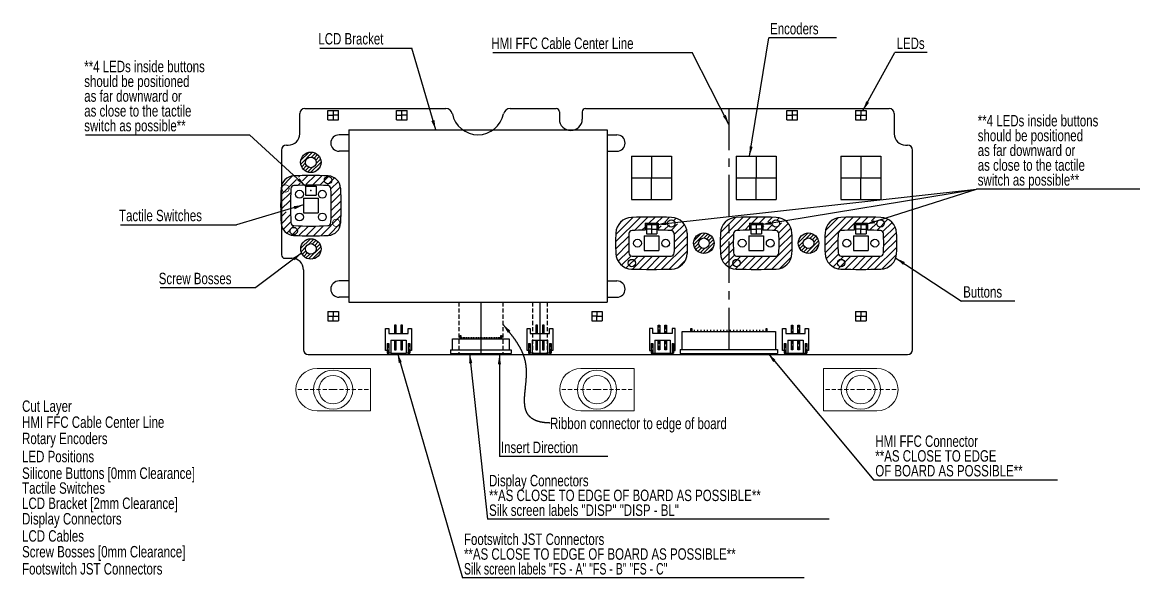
# Model space of a CAD drawing. Header units: millimetres. Extents: x 38 to 380, y 72 to 242.
import ezdxf

# ---------------------------------------------------------------- set-up
doc = ezdxf.new("R2010")
doc.units = ezdxf.units.MM
doc.header["$PDSIZE"] = -1
doc.linetypes.add('CENTERX2', pattern=[20.32, 12.7, -2.54, 2.54, -2.54])
doc.linetypes.add('HIDDEN', pattern=[1.905, 1.27, -0.635])
for name, color, linetype in [('BUTTONS', 30, 'Continuous'), ('DISPLAY_CONNECTORS', 150, 'Continuous'), ('ENCODERS', 5, 'Continuous'), ('FOOTSWITCHES', 134, 'Continuous'), ('HMI_LINE', 102, 'Continuous'), ('LCD_BRACKET', 1, 'Continuous'), ('LEDS', 190, 'Continuous'), ('PCB_CUT_LAYER', 7, 'Continuous'), ('RIBBON_CONNECTOR', 11, 'Continuous'), ('SCREW_BOSSES', 6, 'Continuous'), ('SWITCHES', 2, 'Continuous'), ('TABLES', 7, 'Continuous')]:
    doc.layers.add(name, color=color, linetype=linetype)
doc.styles.add('SLDTEXTSTYLE0', font='TXT', dxfattribs={"width": 0.75})
doc.styles.add('SLDTEXTSTYLE1', font='TXT', dxfattribs={"width": 0.688889})
doc.dimstyles.new('SLDDIMSTYLE0', dxfattribs={"dimtxt": 0.18, "dimasz": 3, "dimexe": 0, "dimexo": 0.0625, "dimgap": 0, "dimtad": 0, "dimtih": 1, "dimtoh": 1, "dimdec": 0, "dimrnd": 1e-09, "dimzin": 0, "dimdsep": 46, "dimtxsty": 'Standard', "dimsah": 1, "dimcen": 0.09, "dimadec": 0, "dimazin": 0, "dimtfac": 3, "dimtdec": 0, "dimtofl": 0, "dimtmove": 0, "dimatfit": 3, "dimfxl": 1, "dimfrac": 2, "dimtolj": 1, "dimtzin": 0, "dimarcsym": 0})

# ---------------------------------------------------------------- blocks, each defined once
blk = doc.blocks.new('SW_HATCH_0')
at = {"color": 0, "linetype": 'Continuous', "lineweight": 18}
for p, q in [((0, 0), (-3.49, -3.49)), ((2.36, 0.11), (1.86, -0.38)), ((4.65, 0.16), (3.02, -1.47)), ((6.89, 0.16), (4.17, -2.56)), ((9.09, 0.11), (6.14, -2.84)), ((1.16, -1.09), (-3.6, -5.84)), ((2.31, -2.18), (1.57, -2.92)), ((11.23, 0), (8.35, -2.87)), ((12.87, -0.6), (10.51, -2.96)), ((14.02, -1.7), (11.72, -3.99)), ((14.66, -3.3), (11.81, -6.15)), ((-0.57, -5.06), (-3.64, -8.13)), ((14.79, -5.42), (11.85, -8.36)), ((-0.63, -7.37), (-3.64, -10.37)), ((14.85, -9.85), (11.78, -12.92)), ((14.84, -7.61), (11.84, -10.61)), ((-1.96, -10.94), (-3.59, -12.57)), ((-0.61, -11.83), (-3.48, -14.71)), ((14.81, -12.13), (8.65, -18.29)), ((-0.53, -14), (-2.89, -16.36)), ((0.51, -15.21), (-1.78, -17.5)), ((2.67, -15.29), (-0.19, -18.15)), ((4.87, -15.33), (1.94, -18.27)), ((7.13, -15.32), (4.13, -18.33)), ((9.43, -15.26), (6.36, -18.33)), ((14.71, -14.47), (10.99, -18.19))]:
    blk.add_line(p, q, dxfattribs=at)
blk = doc.blocks.new('SW_HATCH_1')
at = {"color": 0, "linetype": 'Continuous', "lineweight": 18}
for p, q in [((5.67, 1.18), (-1.9, -6.39)), ((3.37, 1.12), (-1.86, -4.11)), ((0, 0), (-0.74, -0.74)), ((7.94, 1.2), (3.87, -2.86)), ((10.18, 1.2), (8.28, -0.7)), ((12.4, 1.18), (10.53, -0.7)), ((14.6, 1.13), (13.16, -0.31)), ((16.59, 0.87), (15.69, -0.03)), ((7.09, -1.89), (6.16, -2.82)), ((12.02, -1.45), (11.09, -2.38)), ((14.55, -1.16), (12.88, -2.83)), ((17.08, -0.88), (15.08, -2.88)), ((19.16, -1.05), (16.05, -4.15)), ((19.87, -2.58), (16.09, -6.36)), ((2.12, -4.61), (-1.89, -8.62)), ((20.07, -4.63), (16.07, -8.62)), ((2.09, -6.89), (-1.75, -10.73)), ((2.13, -9.1), (-1.11, -12.33)), ((20.09, -6.85), (12.17, -14.77)), ((20.06, -9.12), (14.46, -14.72)), ((2.82, -10.65), (-0.07, -13.54)), ((4.96, -10.75), (1.35, -14.37)), ((7.17, -10.79), (3.25, -14.71)), ((9.41, -10.8), (5.44, -14.76)), ((11.67, -10.78), (7.66, -14.79)), ((13.96, -10.74), (9.9, -14.79)), ((19.54, -11.89), (17.23, -14.2))]:
    blk.add_line(p, q, dxfattribs=at)
blk = doc.blocks.new('SW_HATCH_2')
at = {"color": 0, "linetype": 'Continuous', "lineweight": 18}
for p, q in [((2.31, 0.06), (-4.68, -6.92)), ((0, 0), (-4.62, -4.62)), ((4.59, 0.1), (0.51, -3.98)), ((6.84, 0.1), (4.94, -1.8)), ((9.06, 0.08), (7.18, -1.8)), ((11.27, 0.04), (9.86, -1.36)), ((4.32, -2.42), (2.81, -3.93)), ((8.64, -2.58), (8.32, -2.91)), ((11.34, -2.13), (9.55, -3.92)), ((14.04, -1.68), (11.74, -3.97)), ((13.36, -0.11), (12.56, -0.91)), ((16.14, -1.82), (13.23, -4.73)), ((16.95, -3.25), (13.31, -6.9)), ((-0.64, -5.13), (-4.67, -9.16)), ((17.27, -5.18), (13.31, -9.14)), ((-0.68, -7.42), (-4.6, -11.34)), ((-0.66, -9.64), (-4.09, -13.07)), ((17.32, -7.38), (8.81, -15.88)), ((17.3, -9.64), (11.1, -15.84)), ((-0.31, -11.54), (-3.14, -14.37)), ((1.63, -11.84), (-1.83, -15.3)), ((3.83, -11.88), (-0.07, -15.79)), ((6.06, -11.9), (2.11, -15.85)), ((8.32, -11.89), (4.32, -15.89)), ((10.6, -11.85), (6.55, -15.9)), ((17.1, -12.09), (13.54, -15.64))]:
    blk.add_line(p, q, dxfattribs=at)
blk = doc.blocks.new('SW_HATCH_3')
at = {"color": 0, "linetype": 'Continuous', "lineweight": 18}
for p, q in [((4.67, 0.18), (-4.02, -8.51)), ((2.39, 0.15), (-4.01, -6.25)), ((0, 0), (-3.86, -3.86)), ((6.93, 0.2), (5.03, -1.7)), ((9.17, 0.19), (7.28, -1.7)), ((11.37, 0.15), (10.28, -0.95)), ((4.98, -1.76), (2.89, -3.84)), ((12.05, -1.42), (9.65, -3.82)), ((15.25, -0.46), (11.85, -3.86)), ((16.53, -1.43), (13.7, -4.26)), ((17.45, -2.76), (13.96, -6.24)), ((-0.01, -6.75), (-3.97, -10.7)), ((17.97, -6.72), (13.92, -10.77)), ((17.91, -4.54), (13.98, -8.47)), ((-0.01, -8.99), (-3.6, -12.58)), ((17.97, -8.97), (11.18, -15.76)), ((0.12, -11.11), (-2.75, -13.98)), ((1.74, -11.73), (-1.53, -15)), ((3.94, -11.78), (0.09, -15.62)), ((6.16, -11.8), (2.21, -15.75)), ((8.41, -11.8), (4.42, -15.79)), ((10.68, -11.77), (6.65, -15.8)), ((12.98, -11.71), (8.9, -15.79)), ((17.89, -11.29), (13.51, -15.68))]:
    blk.add_line(p, q, dxfattribs=at)
blk = doc.blocks.new('SW_HATCH_4')
at = {"color": 0, "linetype": 'Continuous', "lineweight": 18}
for p, q in [((1.14, 0.02), (-2.46, -3.58)), ((0, 0), (-2.44, -2.44)), ((-0.99, -3.24), (-2.19, -4.43)), ((3.74, -2.99), (0.55, -6.19)), ((1.99, -0.25), (0.8, -1.45)), ((2.67, -0.7), (1.6, -1.77)), ((3.2, -1.29), (2.1, -2.39)), ((3.57, -2.04), (2.21, -3.4)), ((-0.68, -4.04), (-1.74, -5.11)), ((-0.05, -4.54), (-1.15, -5.64)), ((0.96, -4.65), (-0.4, -6.02)), ((3.43, -4.42), (1.98, -5.88))]:
    blk.add_line(p, q, dxfattribs=at)
blk = doc.blocks.new('SW_HATCH_5')
at = {"color": 0, "linetype": 'Continuous', "lineweight": 18}
for p, q in [((1.72, 0.6), (-1.29, -2.41)), ((0, 0), (-0.69, -0.69)), ((2.72, 0.47), (1.22, -1.02)), ((3.49, 0.12), (2.37, -0.99)), ((0.33, -1.91), (-1.16, -3.41)), ((0.3, -3.06), (-0.77, -4.14)), ((4.89, -1.85), (1.16, -5.58)), ((4.94, -2.92), (2.23, -5.63)), ((4.11, -0.38), (3.05, -1.44)), ((4.58, -1.03), (3.43, -2.19)), ((0.75, -3.74), (-0.31, -4.8)), ((1.5, -4.12), (0.34, -5.27))]:
    blk.add_line(p, q, dxfattribs=at)
blk = doc.blocks.new('SW_HATCH_6')
at = {"color": 0, "linetype": 'Continuous', "lineweight": 18}
for p, q in [((1.2, 0.08), (-2.29, -3.41)), ((0, 0), (-2.21, -2.21)), ((-0.82, -3.06), (-2.05, -4.29)), ((3.93, -2.81), (0.6, -6.14)), ((2.08, -0.16), (0.85, -1.39)), ((2.78, -0.59), (1.7, -1.66)), ((3.32, -1.17), (2.24, -2.25)), ((3.72, -1.89), (2.42, -3.19)), ((-0.55, -3.91), (-1.62, -4.99)), ((0.04, -4.45), (-1.04, -5.54)), ((0.98, -4.63), (-0.32, -5.93)), ((3.73, -4.13), (1.92, -5.94))]:
    blk.add_line(p, q, dxfattribs=at)
blk = doc.blocks.new('SW_HATCH_7')
at = {"color": 0, "linetype": 'Continuous', "lineweight": 18}
for p, q in [((1.82, 0.7), (-1.15, -2.27)), ((0, 0), (-0.46, -0.46)), ((2.83, 0.58), (1.3, -0.95)), ((3.61, 0.24), (2.48, -0.88)), ((0.49, -1.75), (-1.04, -3.28)), ((0.43, -2.94), (-0.69, -4.06)), ((5.01, -1.72), (1.27, -5.47)), ((5.07, -2.78), (2.33, -5.53)), ((4.23, -0.26), (3.17, -1.32)), ((4.7, -0.91), (3.55, -2.06)), ((0.87, -3.62), (-0.19, -4.68)), ((1.6, -4.01), (0.45, -5.16))]:
    blk.add_line(p, q, dxfattribs=at)
blk = doc.blocks.new('SW_NOTE_0')
at = {"layer": 'HMI_LINE', "color": 0}
blk.add_line((-60.92, 0), (0, 0), dxfattribs=at)
at = {"layer": 'HMI_LINE', "color": 0, "insert": (-61.39, 4.55), "char_height": 3.5, "attachment_point": 1, "style": 'SLDTEXTSTYLE0'}
blk.add_mtext('HMI FFC Cable Center Line', dxfattribs=at)
blk = doc.blocks.new('SW_NOTE_0_1')
at = {"layer": 'LEDS', "color": 0}
blk.add_line((9.82, 0), (0, 0), dxfattribs=at)
at = {"layer": 'LEDS', "color": 0, "insert": (0.49, 4.55), "char_height": 3.5, "attachment_point": 1, "style": 'SLDTEXTSTYLE0'}
blk.add_mtext('LEDs', dxfattribs=at)
blk = doc.blocks.new('SW_NOTE_0_2')
at = {"layer": 'ENCODERS', "color": 0}
blk.add_line((20.75, 0), (0, 0), dxfattribs=at)
at = {"layer": 'ENCODERS', "color": 0, "insert": (0.41, 4.59), "char_height": 3.5, "attachment_point": 1, "style": 'SLDTEXTSTYLE0'}
blk.add_mtext('Encoders', dxfattribs=at)
blk = doc.blocks.new('SW_NOTE_0_3')
at = {"layer": 'BUTTONS', "color": 0}
blk.add_line((16.27, 0), (0, 0), dxfattribs=at)
at = {"layer": 'BUTTONS', "color": 0, "insert": (0.49, 4.6), "char_height": 3.5, "attachment_point": 1, "style": 'SLDTEXTSTYLE0'}
blk.add_mtext('Buttons', dxfattribs=at)
blk = doc.blocks.new('SW_NOTE_0_4')
at = {"layer": 'SCREW_BOSSES', "color": 0}
blk.add_line((-29.28, 0), (0, 0), dxfattribs=at)
at = {"layer": 'SCREW_BOSSES', "color": 0, "insert": (-29.67, 4.52), "char_height": 3.5, "attachment_point": 1, "style": 'SLDTEXTSTYLE0'}
blk.add_mtext('Screw Bosses', dxfattribs=at)
blk = doc.blocks.new('SW_NOTE_0_5')
at = {"layer": 'SWITCHES', "color": 0}
blk.add_line((-35.51, 0), (0, 0), dxfattribs=at)
at = {"layer": 'SWITCHES', "color": 0, "insert": (-35.94, 4.61), "char_height": 3.5, "attachment_point": 1, "style": 'SLDTEXTSTYLE0'}
blk.add_mtext('Tactile Switches', dxfattribs=at)
blk = doc.blocks.new('SW_NOTE_0_6')
at = {"layer": 'LCD_BRACKET', "color": 0}
blk.add_line((-28.08, 0), (0, 0), dxfattribs=at)
at = {"layer": 'LCD_BRACKET', "color": 0, "insert": (-28.56, 4.62), "char_height": 3.5, "attachment_point": 1, "style": 'SLDTEXTSTYLE0'}
blk.add_mtext('LCD Bracket', dxfattribs=at)
blk = doc.blocks.new('SW_NOTE_0_7')
at = {"layer": 'HMI_LINE', "color": 0}
blk.add_line((56.16, 0), (0, 0), dxfattribs=at)
at = {"layer": 'HMI_LINE', "color": 0, "char_height": 3.5, "attachment_point": 1, "style": 'SLDTEXTSTYLE0'}
for s, insert in [('HMI FFC Connector', (0.47, 13.67)), ('**AS CLOSE TO EDGE', (0.47, 9.15)), ('OF BOARD AS POSSIBLE**', (0.47, 4.62))]:
    blk.add_mtext(s, dxfattribs=dict(at, insert=insert))
blk = doc.blocks.new('SW_NOTE_0_8')
at = {"layer": 'LEDS', "color": 0}
blk.add_line((49.91, 0), (0, 0), dxfattribs=at)
blk.add_line((49.91, 0), (0, 0), dxfattribs=at)
blk.add_line((49.91, 0), (0, 0), dxfattribs=at)
at = {"layer": 'LEDS', "color": 0, "char_height": 3.5, "attachment_point": 1, "style": 'SLDTEXTSTYLE0'}
for s, insert in [('**4 LEDs inside buttons', (0.38, 22.71)), ('should be positioned', (0.38, 18.18)), ('as far downward or', (0.38, 13.66)), ('as close to the tactile', (0.38, 9.13)), ('switch as possible**', (0.38, 4.6))]:
    blk.add_mtext(s, dxfattribs=dict(at, insert=insert))
blk = doc.blocks.new('SW_NOTE_0_9')
at = {"layer": 'LEDS', "color": 0}
blk.add_line((-50.15, 0), (0, 0), dxfattribs=at)
at = {"layer": 'LEDS', "color": 0, "char_height": 3.5, "attachment_point": 1, "style": 'SLDTEXTSTYLE0'}
for s, insert in [('**4 LEDs inside buttons', (-50.54, 22.63)), ('should be positioned', (-50.54, 18.1)), ('as far downward or', (-50.54, 13.58)), ('as close to the tactile', (-50.54, 9.05)), ('switch as possible**', (-50.54, 4.53))]:
    blk.add_mtext(s, dxfattribs=dict(at, insert=insert))
blk = doc.blocks.new('SW_NOTE_0_10')
at = {"layer": 'RIBBON_CONNECTOR', "color": 0}
blk.add_line((33.18, 0), (0, 0), dxfattribs=at)
at = {"layer": 'RIBBON_CONNECTOR', "color": 0, "insert": (0.47, 4.52), "char_height": 3.5, "attachment_point": 1, "style": 'SLDTEXTSTYLE0'}
blk.add_mtext('Insert Direction', dxfattribs=at)
blk = doc.blocks.new('SW_NOTE_0_11')
at = {"layer": 'DISPLAY_CONNECTORS', "color": 0}
blk.add_line((104.49, 0), (0, 0), dxfattribs=at)
at = {"layer": 'DISPLAY_CONNECTORS', "color": 0, "char_height": 3.5, "attachment_point": 1, "style": 'SLDTEXTSTYLE0'}
for s, insert in [('Display Connectors', (0.44, 13.59)), ('**AS CLOSE TO EDGE OF BOARD AS POSSIBLE**', (0.44, 9.07)), ('Silk screen labels "DISP" "DISP - BL"', (0.44, 4.54))]:
    blk.add_mtext(s, dxfattribs=dict(at, insert=insert))
blk = doc.blocks.new('SW_NOTE_0_12')
at = {"layer": 'FOOTSWITCHES', "color": 0}
blk.add_line((104.49, 0), (0, 0), dxfattribs=at)
at = {"layer": 'FOOTSWITCHES', "color": 0, "char_height": 3.5, "attachment_point": 1}
for s, insert, style in [('Footswitch JST Connectors', (0.44, 13.52), 'SLDTEXTSTYLE0'), ('**AS CLOSE TO EDGE OF BOARD AS POSSIBLE**', (0.44, 8.99), 'SLDTEXTSTYLE0'), ('Silk screen labels "FS - A" "FS - B" "FS - C"', (0.44, 4.47), 'SLDTEXTSTYLE1')]:
    blk.add_mtext(s, dxfattribs=dict(at, insert=insert, style=style))

msp = doc.modelspace()

# ---------------------------------------------------------------- linework, layer by layer
at = {"layer": 'BUTTONS'}
for p, q in [((228.88, 180.24), (232.88, 180.24)), ((228.88, 180.24), (228.88, 178.13)), ((232.88, 180.24), (232.88, 178.13)), ((260.88, 180.24), (264.88, 180.24)), ((260.88, 180.24), (260.88, 178.13)), ((264.88, 180.24), (264.88, 178.13)), ((292.88, 180.24), (296.88, 180.24)), ((292.88, 180.24), (292.88, 178.13)), ((296.88, 180.24), (296.88, 178.13))]:
    msp.add_line(p, q, dxfattribs=at)
for centre in [(123.19, 189.13), (130.17, 189.13), (123.19, 182.15), (130.17, 182.15), (226.58, 174.14), (235.18, 174.14), (258.58, 174.14), (267.18, 174.14), (290.58, 174.14), (299.18, 174.14)]:
    msp.add_circle(centre, 1.2, dxfattribs=at)
for centre, radius, start, end in [((126.68, 91.89), 103, 87.0369, 92.9631), ((121.56, 190.76), 4, 92.9631, 177.0369), ((121.56, 190.76), 1, 92.9631, 177.0369), ((126.68, 91.89), 100, 87.0369, 92.9631), ((131.79, 190.76), 1, 2.9631, 87.0369), ((131.79, 190.76), 4, 2.9631, 87.0369), ((220.43, 185.64), 103, 177.0369, 182.9631), ((220.43, 185.64), 100, 177.0369, 182.9631), ((32.93, 185.64), 100, 357.0369, 2.9631), ((32.93, 185.64), 103, 357.0369, 2.9631), ((224.93, 177.05), 5, 91.7123, 177.8882), ((230.88, -21.86), 204, 88.2877, 91.7123), ((236.82, 177.05), 5, 2.1118, 88.2877), ((256.93, 177.05), 5, 91.7123, 177.8882), ((262.88, -21.86), 204, 88.2877, 91.7123), ((268.82, 177.05), 5, 2.1118, 88.2877), ((288.93, 177.05), 5, 91.7123, 177.8882), ((294.88, -21.86), 204, 88.2877, 91.7123), ((300.82, 177.05), 5, 2.1118, 88.2877), ((121.56, 180.52), 4, 182.9631, 267.0369), ((121.56, 180.52), 1, 182.9631, 267.0369), ((126.68, 279.39), 100, 267.0369, 272.9631), ((131.79, 180.52), 1, 272.9631, 357.0369), ((131.79, 180.52), 4, 272.9631, 357.0369), ((224.93, 177.05), 1, 91.7123, 177.8882), ((230.88, -21.86), 200, 90.573, 91.7123), ((230.88, -21.86), 200, 88.2877, 89.427), ((236.82, 177.05), 1, 2.1118, 88.2877), ((256.93, 177.05), 1, 91.7123, 177.8882), ((262.88, -21.86), 200, 90.573, 91.7123), ((262.88, -21.86), 200, 88.2877, 89.427), ((268.82, 177.05), 1, 2.1118, 88.2877), ((288.93, 177.05), 1, 91.7123, 177.8882), ((294.88, -21.86), 200, 90.573, 91.7123), ((294.88, -21.86), 200, 88.2877, 89.427), ((300.82, 177.05), 1, 2.1118, 88.2877), ((126.68, 279.39), 103, 267.0369, 272.9631), ((303.88, 174.14), 84, 177.8882, 182.1118), ((303.88, 174.14), 80, 177.8882, 182.1118), ((157.88, 174.14), 80, 357.8882, 2.1118), ((157.88, 174.14), 84, 357.8882, 2.1118), ((335.88, 174.14), 84, 177.8882, 182.1118), ((335.88, 174.14), 80, 177.8882, 182.1118), ((189.88, 174.14), 80, 357.8882, 2.1118), ((189.88, 174.14), 84, 357.8882, 2.1118), ((367.88, 174.14), 84, 177.8882, 182.1118), ((367.88, 174.14), 80, 177.8882, 182.1118), ((221.88, 174.14), 80, 357.8882, 2.1118), ((221.88, 174.14), 84, 357.8882, 2.1118), ((224.93, 171.23), 5, 182.1118, 268.2877), ((224.93, 171.23), 1, 182.1118, 268.2877), ((236.82, 171.23), 1, 271.7123, 357.8882), ((236.82, 171.23), 5, 271.7123, 357.8882), ((256.93, 171.23), 5, 182.1118, 268.2877), ((256.93, 171.23), 1, 182.1118, 268.2877), ((268.82, 171.23), 1, 271.7123, 357.8882), ((268.82, 171.23), 5, 271.7123, 357.8882), ((288.93, 171.23), 5, 182.1118, 268.2877), ((288.93, 171.23), 1, 182.1118, 268.2877), ((300.82, 171.23), 1, 271.7123, 357.8882), ((300.82, 171.23), 5, 271.7123, 357.8882), ((230.88, 370.14), 200, 268.2877, 271.7123), ((262.88, 370.14), 200, 268.2877, 271.7123), ((294.88, 370.14), 200, 268.2877, 271.7123), ((230.88, 370.14), 204, 268.2877, 271.7123), ((262.88, 370.14), 204, 268.2877, 271.7123), ((294.88, 370.14), 204, 268.2877, 271.7123)]:
    msp.add_arc(centre, radius, start, end, dxfattribs=at)
at = {"layer": 'DISPLAY_CONNECTORS'}
for p, q in [((192.78, 141.31), (192.78, 148.09)), ((192.78, 148.09), (193.78, 148.09)), ((193.78, 148.09), (193.78, 146.49)), ((195.98, 149.09), (195.48, 149.09)), ((195.48, 149.09), (195.48, 146.49)), ((195.98, 146.49), (195.98, 149.09)), ((197.98, 149.09), (197.48, 149.09)), ((197.48, 149.09), (197.48, 146.49)), ((197.98, 146.49), (197.98, 149.09)), ((199.68, 146.49), (199.68, 148.09)), ((199.68, 148.09), (200.68, 148.09)), ((200.68, 148.09), (200.68, 141.31)), ((169.98, 141.49), (169.98, 144.89)), ((169.98, 144.89), (187.33, 144.89)), ((172.31, 144.89), (172.31, 145.89)), ((172.31, 145.89), (172.51, 145.89)), ((172.41, 144.89), (172.41, 145.39)), ((172.51, 145.89), (172.51, 144.89)), ((172.91, 144.89), (172.91, 145.39)), ((173.41, 144.89), (173.41, 145.39)), ((173.91, 144.89), (173.91, 145.39)), ((174.41, 144.89), (174.41, 145.39)), ((174.91, 144.89), (174.91, 145.39)), ((175.41, 144.89), (175.41, 145.39)), ((175.91, 144.89), (175.91, 145.39)), ((176.41, 144.89), (176.41, 145.39)), ((176.91, 144.89), (176.91, 145.39)), ((177.41, 144.89), (177.41, 145.39)), ((177.91, 144.89), (177.91, 145.39)), ((178.41, 144.89), (178.41, 145.39)), ((178.91, 144.89), (178.91, 145.39)), ((179.41, 144.89), (179.41, 145.39)), ((179.91, 144.89), (179.91, 145.39)), ((180.41, 144.89), (180.41, 145.39)), ((180.91, 144.89), (180.91, 145.39)), ((181.41, 144.89), (181.41, 145.39)), ((181.91, 144.89), (181.91, 145.39)), ((182.41, 144.89), (182.41, 145.39)), ((182.91, 144.89), (182.91, 145.39)), ((183.41, 144.89), (183.41, 145.39)), ((183.91, 144.89), (183.91, 145.39)), ((184.41, 144.89), (184.41, 145.39)), ((184.81, 144.89), (184.81, 145.89)), ((184.81, 145.89), (185.01, 145.89)), ((184.91, 144.89), (184.91, 145.39)), ((185.01, 145.89), (185.01, 144.89)), ((187.33, 144.89), (187.33, 141.49)), ((193.78, 146.49), (199.68, 146.49)), ((194.38, 144.49), (199.08, 144.49)), ((194.38, 144.49), (194.38, 140.49)), ((195.48, 144.49), (195.48, 141.49)), ((195.98, 141.49), (195.98, 144.49)), ((197.48, 144.49), (197.48, 141.49)), ((197.98, 141.49), (197.98, 144.49)), ((199.08, 144.49), (199.08, 140.49)), ((169.33, 141.49), (187.98, 141.49)), ((169.33, 141.49), (169.33, 140.39)), ((169.33, 140.39), (187.98, 140.39)), ((187.98, 141.49), (187.98, 140.39)), ((193.28, 141.31), (192.78, 141.31)), ((193.28, 143.41), (193.78, 143.41)), ((193.28, 143.41), (193.28, 140.49)), ((193.28, 140.49), (193.78, 140.49)), ((193.78, 143.41), (193.78, 140.49)), ((194.38, 140.49), (193.78, 140.49)), ((194.38, 140.49), (199.08, 140.49)), ((195.48, 141.49), (195.98, 141.49)), ((197.48, 141.49), (197.98, 141.49)), ((199.68, 140.49), (199.08, 140.49)), ((199.68, 143.41), (200.18, 143.41)), ((199.68, 143.41), (199.68, 140.49)), ((199.68, 140.49), (200.18, 140.49)), ((200.18, 143.41), (200.18, 140.49)), ((200.68, 141.31), (200.18, 141.31))]:
    msp.add_line(p, q, dxfattribs=at)
at = {"layer": 'DISPLAY_CONNECTORS', "linetype": 'HIDDEN'}
for p, q in [((195.73, 149.09), (195.73, 146.49)), ((197.73, 146.49), (197.73, 149.09)), ((195.73, 141.49), (195.73, 144.49)), ((197.73, 144.49), (197.73, 141.49)), ((193.53, 143.41), (193.53, 140.49)), ((199.93, 140.49), (199.93, 143.41))]:
    msp.add_line(p, q, dxfattribs=at)
at = {"layer": 'ENCODERS'}
for p, q in [((224.78, 200.74), (236.98, 200.74)), ((224.78, 200.74), (224.78, 187.54)), ((230.88, 200.74), (230.88, 194.14)), ((236.98, 200.74), (236.98, 187.54)), ((256.78, 200.74), (268.98, 200.74)), ((256.78, 200.74), (256.78, 187.54)), ((262.88, 200.74), (262.88, 194.14)), ((268.98, 200.74), (268.98, 187.54)), ((288.78, 200.74), (300.98, 200.74)), ((288.78, 200.74), (288.78, 187.54)), ((294.88, 200.74), (294.88, 194.14)), ((300.98, 200.74), (300.98, 187.54)), ((224.78, 194.14), (230.88, 194.14)), ((230.88, 194.14), (236.98, 194.14)), ((230.88, 187.54), (230.88, 194.14)), ((256.78, 194.14), (262.88, 194.14)), ((262.88, 194.14), (268.98, 194.14)), ((262.88, 187.54), (262.88, 194.14)), ((288.78, 194.14), (294.88, 194.14)), ((294.88, 194.14), (300.98, 194.14)), ((294.88, 187.54), (294.88, 194.14)), ((224.78, 187.54), (236.98, 187.54)), ((256.78, 187.54), (268.98, 187.54)), ((288.78, 187.54), (300.98, 187.54))]:
    msp.add_line(p, q, dxfattribs=at)
for p in [(230.88, 194.14), (262.88, 194.14), (294.88, 194.14)]:
    msp.add_point(p, dxfattribs=at)
at = {"layer": 'FOOTSWITCHES'}
for p, q in [((149.53, 141.31), (149.53, 148.09)), ((149.53, 148.09), (150.53, 148.09)), ((150.53, 148.09), (150.53, 146.49)), ((152.73, 149.09), (152.23, 149.09)), ((152.23, 149.09), (152.23, 146.49)), ((152.73, 146.49), (152.73, 149.09)), ((154.73, 149.09), (154.23, 149.09)), ((154.23, 149.09), (154.23, 146.49)), ((154.73, 146.49), (154.73, 149.09)), ((156.43, 146.49), (156.43, 148.09)), ((156.43, 148.09), (157.43, 148.09)), ((157.43, 148.09), (157.43, 141.31)), ((231.23, 148.09), (230.23, 148.09)), ((230.23, 148.09), (230.23, 141.31)), ((231.23, 146.49), (231.23, 148.09)), ((232.93, 146.49), (232.93, 149.09)), ((232.93, 149.09), (233.43, 149.09)), ((233.43, 149.09), (233.43, 146.49)), ((234.93, 146.49), (234.93, 149.09)), ((234.93, 149.09), (235.43, 149.09)), ((235.43, 149.09), (235.43, 146.49)), ((238.13, 148.09), (237.13, 148.09)), ((237.13, 148.09), (237.13, 146.49)), ((238.13, 141.31), (238.13, 148.09)), ((270.93, 141.31), (270.93, 148.09)), ((270.93, 148.09), (271.93, 148.09)), ((271.93, 148.09), (271.93, 146.49)), ((273.63, 146.49), (273.63, 149.09)), ((273.63, 149.09), (274.13, 149.09)), ((274.13, 149.09), (274.13, 146.49)), ((275.63, 146.49), (275.63, 149.09)), ((275.63, 149.09), (276.13, 149.09)), ((276.13, 149.09), (276.13, 146.49)), ((277.83, 146.49), (277.83, 148.09)), ((277.83, 148.09), (278.83, 148.09)), ((278.83, 148.09), (278.83, 141.31)), ((150.53, 146.49), (156.43, 146.49)), ((151.13, 144.49), (155.83, 144.49)), ((151.13, 144.49), (151.13, 140.49)), ((152.23, 144.49), (152.23, 141.49)), ((152.73, 141.49), (152.73, 144.49)), ((154.23, 144.49), (154.23, 141.49)), ((154.73, 141.49), (154.73, 144.49)), ((155.83, 144.49), (155.83, 140.49)), ((237.13, 146.49), (231.23, 146.49)), ((231.83, 144.49), (236.53, 144.49)), ((231.83, 144.49), (231.83, 140.49)), ((232.93, 141.49), (232.93, 144.49)), ((233.43, 144.49), (233.43, 141.49)), ((234.93, 141.49), (234.93, 144.49)), ((235.43, 144.49), (235.43, 141.49)), ((236.53, 144.49), (236.53, 140.49)), ((271.93, 146.49), (277.83, 146.49)), ((272.53, 144.49), (277.23, 144.49)), ((272.53, 144.49), (272.53, 140.49)), ((273.63, 141.49), (273.63, 144.49)), ((274.13, 144.49), (274.13, 141.49)), ((275.63, 141.49), (275.63, 144.49)), ((276.13, 144.49), (276.13, 141.49)), ((277.23, 144.49), (277.23, 140.49)), ((150.03, 141.31), (149.53, 141.31)), ((150.03, 143.41), (150.53, 143.41)), ((150.03, 143.41), (150.03, 140.49)), ((150.03, 140.49), (150.53, 140.49)), ((150.53, 143.41), (150.53, 140.49)), ((151.13, 140.49), (150.53, 140.49)), ((151.13, 140.49), (155.83, 140.49)), ((152.23, 141.49), (152.73, 141.49)), ((154.23, 141.49), (154.73, 141.49)), ((156.43, 140.49), (155.83, 140.49)), ((156.43, 143.41), (156.93, 143.41)), ((156.43, 143.41), (156.43, 140.49)), ((156.43, 140.49), (156.93, 140.49)), ((156.93, 143.41), (156.93, 140.49)), ((157.43, 141.31), (156.93, 141.31)), ((230.23, 141.31), (230.73, 141.31)), ((230.73, 143.41), (231.23, 143.41)), ((230.73, 143.41), (230.73, 140.49)), ((230.73, 140.49), (231.23, 140.49)), ((231.23, 143.41), (231.23, 140.49)), ((231.23, 140.49), (231.83, 140.49)), ((231.83, 140.49), (236.53, 140.49)), ((233.43, 141.49), (232.93, 141.49)), ((235.43, 141.49), (234.93, 141.49)), ((236.53, 140.49), (237.13, 140.49)), ((237.13, 143.41), (237.63, 143.41)), ((237.13, 143.41), (237.13, 140.49)), ((237.13, 140.49), (237.63, 140.49)), ((237.63, 143.41), (237.63, 140.49)), ((237.63, 141.31), (238.13, 141.31)), ((271.43, 141.31), (270.93, 141.31)), ((271.43, 143.41), (271.93, 143.41)), ((271.43, 143.41), (271.43, 140.49)), ((271.43, 140.49), (271.93, 140.49)), ((271.93, 143.41), (271.93, 140.49)), ((271.93, 140.49), (272.53, 140.49)), ((272.53, 140.49), (277.23, 140.49)), ((274.13, 141.49), (273.63, 141.49)), ((276.13, 141.49), (275.63, 141.49)), ((277.23, 140.49), (277.83, 140.49)), ((277.83, 143.41), (278.33, 143.41)), ((277.83, 143.41), (277.83, 140.49)), ((277.83, 140.49), (278.33, 140.49)), ((278.33, 143.41), (278.33, 140.49)), ((278.83, 141.31), (278.33, 141.31))]:
    msp.add_line(p, q, dxfattribs=at)
at = {"layer": 'FOOTSWITCHES', "linetype": 'HIDDEN'}
for p, q in [((152.48, 146.49), (152.48, 149.09)), ((154.48, 146.49), (154.48, 149.09)), ((233.18, 146.49), (233.18, 149.09)), ((235.18, 149.09), (235.18, 146.49)), ((273.88, 149.09), (273.88, 146.49)), ((275.88, 146.49), (275.88, 149.09)), ((152.48, 141.49), (152.48, 144.49)), ((154.48, 141.49), (154.48, 144.49)), ((233.18, 141.49), (233.18, 144.49)), ((235.18, 144.49), (235.18, 141.49)), ((273.88, 141.49), (273.88, 144.49)), ((275.88, 144.49), (275.88, 141.49)), ((150.28, 143.41), (150.28, 140.49)), ((156.68, 140.49), (156.68, 143.41)), ((230.98, 143.41), (230.98, 140.49)), ((237.38, 143.41), (237.38, 140.49)), ((271.68, 143.41), (271.68, 140.49)), ((278.08, 140.49), (278.08, 143.41))]:
    msp.add_line(p, q, dxfattribs=at)
at = {"layer": 'FOOTSWITCHES', "lineweight": 18}
for p, q in [((144.88, 135.84), (128.58, 135.84)), ((144.88, 122.84), (144.88, 135.84)), ((225.58, 135.84), (209.28, 135.84)), ((225.58, 122.84), (225.58, 135.84)), ((283.48, 135.84), (283.48, 122.84)), ((299.78, 135.84), (283.48, 135.84)), ((128.58, 122.84), (144.88, 122.84)), ((209.28, 122.84), (225.58, 122.84)), ((283.48, 122.84), (299.78, 122.84))]:
    msp.add_line(p, q, dxfattribs=at)
at = {"layer": 'FOOTSWITCHES', "linetype": 'HIDDEN', "lineweight": 18}
for p, q in [((133.48, 129.34), (122.08, 129.34)), ((133.48, 129.34), (144.88, 129.34)), ((214.18, 129.34), (202.78, 129.34)), ((214.18, 129.34), (225.58, 129.34)), ((294.88, 129.34), (283.48, 129.34)), ((294.88, 129.34), (306.28, 129.34))]:
    msp.add_line(p, q, dxfattribs=at)
at = {"layer": 'FOOTSWITCHES', "lineweight": 18}
for centre, radius in [((133.48, 129.34), 6), ((133.48, 129.34), 4.35), ((214.18, 129.34), 6), ((214.18, 129.34), 4.35), ((294.88, 129.34), 6), ((294.88, 129.34), 4.35)]:
    msp.add_circle(centre, radius, dxfattribs=at)
for centre, start, end in [((128.58, 129.34), 90, 270), ((209.28, 129.34), 90, 270), ((299.78, 129.34), 270, 90)]:
    msp.add_arc(centre, 6.5, start, end, dxfattribs=at)
at = {"layer": 'HMI_LINE', "linetype": 'CENTERX2'}
msp.add_line((254.53, 215.34), (254.53, 140.04), dxfattribs=at)
at = {"layer": 'HMI_LINE'}
for p, q in [((240.23, 141.59), (240.23, 147.09)), ((240.23, 147.09), (268.83, 147.09)), ((242.9, 147.09), (242.9, 148.09)), ((242.9, 148.09), (243.15, 148.09)), ((243.03, 147.59), (243.03, 147.09)), ((243.15, 148.09), (243.15, 147.09)), ((244.03, 147.09), (244.03, 147.59)), ((245.03, 147.09), (245.03, 147.59)), ((246.03, 147.09), (246.03, 147.59)), ((247.03, 147.09), (247.03, 147.59)), ((248.03, 147.09), (248.03, 147.59)), ((249.03, 147.09), (249.03, 147.59)), ((250.03, 147.09), (250.03, 147.59)), ((251.03, 147.09), (251.03, 147.59)), ((252.03, 147.09), (252.03, 147.59)), ((253.03, 147.09), (253.03, 147.59)), ((254.03, 147.09), (254.03, 147.59)), ((255.03, 147.09), (255.03, 147.59)), ((256.03, 147.09), (256.03, 147.59)), ((257.03, 147.09), (257.03, 147.59)), ((258.03, 147.09), (258.03, 147.59)), ((259.03, 147.09), (259.03, 147.59)), ((260.03, 147.09), (260.03, 147.59)), ((261.03, 147.09), (261.03, 147.59)), ((262.03, 147.09), (262.03, 147.59)), ((263.03, 147.09), (263.03, 147.59)), ((264.03, 147.09), (264.03, 147.59)), ((265.03, 147.09), (265.03, 147.59)), ((265.9, 147.09), (265.9, 148.09)), ((265.9, 148.09), (266.15, 148.09)), ((266.03, 147.09), (266.03, 147.59)), ((266.15, 148.09), (266.15, 147.09)), ((268.83, 147.09), (268.83, 141.59)), ((239.63, 141.59), (269.43, 141.59)), ((239.63, 141.59), (239.63, 140.39)), ((239.63, 140.39), (269.43, 140.39)), ((269.43, 141.59), (269.43, 140.39))]:
    msp.add_line(p, q, dxfattribs=at)
at = {"layer": 'LCD_BRACKET'}
for p, q in [((138.28, 208.79), (217.28, 208.79)), ((138.28, 208.79), (138.28, 156.09)), ((217.28, 208.79), (217.28, 156.09)), ((138.28, 207.29), (135.28, 207.29)), ((217.28, 207.29), (220.28, 207.29)), ((138.28, 202.29), (135.28, 202.29)), ((217.28, 202.29), (220.28, 202.29)), ((138.28, 162.59), (135.28, 162.59)), ((217.28, 162.59), (220.28, 162.59)), ((138.28, 157.59), (135.28, 157.59)), ((217.28, 157.59), (220.28, 157.59)), ((138.28, 156.09), (217.28, 156.09))]:
    msp.add_line(p, q, dxfattribs=at)
for centre, start, end in [((135.28, 204.79), 90, 270), ((220.28, 204.79), 270, 90), ((135.28, 160.09), 90, 270), ((220.28, 160.09), 270, 90)]:
    msp.add_arc(centre, 2.5, start, end, dxfattribs=at)
at = {"layer": 'LEDS'}
for p, q in [((131.88, 211.94), (131.88, 214.74)), ((131.88, 214.74), (135.08, 214.74)), ((131.88, 213.34), (133.48, 213.34)), ((131.88, 211.94), (135.08, 211.94)), ((133.48, 214.74), (133.48, 213.34)), ((133.48, 213.34), (133.48, 211.94)), ((135.08, 213.34), (133.48, 213.34)), ((135.08, 211.94), (135.08, 214.74)), ((152.88, 211.94), (152.88, 214.74)), ((152.88, 214.74), (156.08, 214.74)), ((152.88, 213.34), (154.48, 213.34)), ((152.88, 211.94), (156.08, 211.94)), ((154.48, 213.34), (154.48, 214.74)), ((156.08, 213.34), (154.48, 213.34)), ((154.48, 211.94), (154.48, 213.34)), ((156.08, 211.94), (156.08, 214.74)), ((272.28, 211.94), (272.28, 214.74)), ((272.28, 214.74), (275.48, 214.74)), ((272.28, 213.34), (273.88, 213.34)), ((272.28, 211.94), (275.48, 211.94)), ((273.88, 214.74), (273.88, 213.34)), ((273.88, 213.34), (273.88, 211.94)), ((275.48, 213.34), (273.88, 213.34)), ((275.48, 211.94), (275.48, 214.74)), ((293.28, 214.74), (296.48, 214.74)), ((293.28, 214.74), (293.28, 211.94)), ((293.28, 213.34), (294.88, 213.34)), ((293.28, 211.94), (296.48, 211.94)), ((294.88, 214.74), (294.88, 213.34)), ((294.88, 213.34), (296.48, 213.34)), ((294.88, 211.94), (294.88, 213.34)), ((296.48, 214.74), (296.48, 211.94)), ((125.08, 191.64), (128.28, 191.64)), ((125.08, 191.64), (125.08, 188.84)), ((128.28, 191.64), (128.28, 188.84)), ((125.08, 188.84), (128.28, 188.84)), ((229.28, 179.84), (232.48, 179.84)), ((229.28, 179.84), (229.28, 177.04)), ((230.88, 178.44), (229.28, 178.44)), ((230.88, 179.84), (230.88, 178.44)), ((230.88, 178.44), (232.48, 178.44)), ((230.88, 178.44), (230.88, 177.04)), ((232.48, 179.84), (232.48, 177.04)), ((261.28, 179.84), (264.48, 179.84)), ((261.28, 179.84), (261.28, 177.04)), ((261.28, 178.44), (262.88, 178.44)), ((262.88, 179.84), (262.88, 178.44)), ((262.88, 178.44), (262.88, 177.04)), ((264.48, 178.44), (262.88, 178.44)), ((264.48, 179.84), (264.48, 177.04)), ((293.28, 179.84), (296.48, 179.84)), ((293.28, 179.84), (293.28, 177.04)), ((294.88, 178.44), (293.28, 178.44)), ((294.88, 179.84), (294.88, 178.44)), ((294.88, 177.04), (294.88, 178.44)), ((294.88, 178.44), (296.48, 178.44)), ((296.48, 179.84), (296.48, 177.04)), ((229.28, 177.04), (232.48, 177.04)), ((261.28, 177.04), (264.48, 177.04)), ((293.28, 177.04), (296.48, 177.04)), ((131.88, 153.24), (135.08, 153.24)), ((131.88, 153.24), (131.88, 150.44)), ((131.88, 151.84), (133.48, 151.84)), ((131.88, 150.44), (135.08, 150.44)), ((133.48, 153.24), (133.48, 151.84)), ((133.48, 151.84), (135.08, 151.84)), ((133.48, 150.44), (133.48, 151.84)), ((135.08, 153.24), (135.08, 150.44)), ((212.58, 153.24), (215.78, 153.24)), ((212.58, 153.24), (212.58, 150.44)), ((214.18, 151.84), (212.58, 151.84)), ((212.58, 150.44), (215.78, 150.44)), ((214.18, 153.24), (214.18, 151.84)), ((214.18, 151.84), (215.78, 151.84)), ((214.18, 150.44), (214.18, 151.84)), ((215.78, 153.24), (215.78, 150.44)), ((293.28, 153.24), (296.48, 153.24)), ((293.28, 153.24), (293.28, 150.44)), ((293.28, 151.84), (294.88, 151.84)), ((293.28, 150.44), (296.48, 150.44)), ((294.88, 153.24), (294.88, 151.84)), ((294.88, 151.84), (296.48, 151.84)), ((294.88, 150.44), (294.88, 151.84)), ((296.48, 153.24), (296.48, 150.44))]:
    msp.add_line(p, q, dxfattribs=at)
for p in [(133.48, 213.34), (154.48, 213.34), (273.88, 213.34), (294.88, 213.34), (126.68, 190.24), (230.88, 178.44), (262.88, 178.44), (294.88, 178.44), (133.48, 151.84), (214.18, 151.84), (294.88, 151.84)]:
    msp.add_point(p, dxfattribs=at)
at = {"layer": 'PCB_CUT_LAYER'}
for p, q in [((124.78, 215.34), (167.98, 215.34)), ((187.58, 215.34), (201.68, 215.34)), ((210.68, 215.34), (303.58, 215.34)), ((123.28, 207.64), (123.28, 213.84)), ((202.68, 214.34), (202.68, 212.14)), ((209.68, 214.34), (209.68, 212.14)), ((305.08, 213.84), (305.08, 207.64)), ((117.68, 202.64), (117.68, 170.54)), ((119.18, 204.14), (119.78, 204.14)), ((308.58, 204.14), (309.18, 204.14)), ((310.68, 141.54), (310.68, 202.64)), ((118.68, 169.54), (120.88, 169.54)), ((124.38, 166.04), (124.38, 141.54)), ((125.88, 140.04), (309.18, 140.04))]:
    msp.add_line(p, q, dxfattribs=at)
for centre, radius in [((126.68, 198.89), 1.63), ((131.93, 193.41), 1.13), ((236.92, 180.2), 1.12), ((268.92, 180.2), 1.12), ((300.92, 180.2), 1.13), ((121.42, 177.88), 1.12), ((246.88, 174.14), 1.62), ((278.88, 174.14), 1.62), ((126.68, 172.39), 1.63), ((224.84, 168.08), 1.12), ((256.84, 168.08), 1.12), ((288.84, 168.08), 1.13)]:
    msp.add_circle(centre, radius, dxfattribs=at)
for centre, radius, start, end in [((124.78, 213.84), 1.5, 90, 180), ((167.98, 213.34), 2, 11.537, 90), ((187.58, 213.34), 2, 90, 168.463), ((201.68, 214.34), 1, 360, 90), ((210.68, 214.34), 1, 90, 180), ((303.58, 213.84), 1.5, 0, 90), ((177.78, 215.34), 8, 191.537, 348.463), ((206.18, 212.14), 3.5, 180, 0), ((119.78, 207.64), 3.5, 270, 0), ((308.58, 207.64), 3.5, 180, 270), ((119.18, 202.64), 1.5, 90, 180), ((309.18, 202.64), 1.5, 0, 90), ((118.68, 170.54), 1, 180, 270), ((120.88, 166.04), 3.5, 0, 90), ((125.88, 141.54), 1.5, 180, 270), ((309.18, 141.54), 1.5, 270, 0)]:
    msp.add_arc(centre, radius, start, end, dxfattribs=at)
at = {"layer": 'RIBBON_CONNECTOR', "linetype": 'HIDDEN'}
for p, q in [((171.91, 156.09), (171.91, 140.04)), ((185.41, 156.09), (185.41, 140.04)), ((194.48, 156.09), (194.48, 140.04)), ((198.98, 156.09), (198.98, 140.04))]:
    msp.add_line(p, q, dxfattribs=at)
at = {"layer": 'RIBBON_CONNECTOR'}
for p, q in [((178.66, 156.09), (178.66, 140.04)), ((196.73, 156.09), (196.73, 140.04))]:
    msp.add_line(p, q, dxfattribs=at)
at = {"layer": 'RIBBON_CONNECTOR', "flags": 128}
msp.add_lwpolyline([(199.82, 119.12), (199.74, 119.12), (199.65, 119.13), (199.57, 119.13), (199.49, 119.13), (199.41, 119.13), (199.33, 119.14), (199.25, 119.14), (199.17, 119.14), (199.1, 119.15), (199.03, 119.15), (198.96, 119.16), (198.89, 119.16), (198.82, 119.17), (198.75, 119.17), (198.68, 119.18), (198.6, 119.18), (198.53, 119.19), (198.46, 119.19), (198.39, 119.2), (198.33, 119.21), (198.26, 119.21), (198.2, 119.22), (198.13, 119.23), (198.07, 119.24), (198, 119.24), (197.94, 119.25), (197.87, 119.26), (197.81, 119.27), (197.74, 119.28), (197.68, 119.29), (197.6, 119.3), (197.52, 119.31), (197.45, 119.33), (197.37, 119.34), (197.3, 119.35), (197.23, 119.36), (197.17, 119.38), (197.1, 119.39), (197.04, 119.4), (196.97, 119.42), (196.91, 119.43), (196.85, 119.44), (196.78, 119.46), (196.71, 119.48), (196.64, 119.49), (196.58, 119.51), (196.51, 119.53), (196.45, 119.54), (196.38, 119.56), (196.32, 119.58), (196.25, 119.6), (196.19, 119.62), (196.13, 119.64), (196.06, 119.66), (196, 119.68), (195.94, 119.7), (195.88, 119.72), (195.82, 119.74), (195.75, 119.76), (195.69, 119.78), (195.63, 119.81), (195.57, 119.83), (195.51, 119.85), (195.46, 119.88), (195.4, 119.9), (195.35, 119.92), (195.3, 119.95), (195.24, 119.97), (195.18, 120), (195.13, 120.02), (195.07, 120.05), (195.02, 120.08), (194.97, 120.11), (194.91, 120.13), (194.86, 120.16), (194.81, 120.19), (194.76, 120.22), (194.71, 120.25), (194.66, 120.27), (194.61, 120.3), (194.57, 120.33), (194.52, 120.36), (194.47, 120.39), (194.43, 120.42), (194.39, 120.45), (194.34, 120.48), (194.3, 120.51), (194.25, 120.54), (194.2, 120.58), (194.15, 120.61), (194.11, 120.65), (194.06, 120.68), (194.01, 120.72), (193.97, 120.76), (193.93, 120.79), (193.89, 120.83), (193.85, 120.86), (193.81, 120.9), (193.77, 120.94), (193.73, 120.97), (193.69, 121.01), (193.65, 121.05), (193.61, 121.09), (193.57, 121.13), (193.54, 121.16), (193.5, 121.2), (193.47, 121.24), (193.43, 121.28), (193.4, 121.32), (193.36, 121.37), (193.32, 121.41), (193.28, 121.46), (193.25, 121.5), (193.21, 121.55), (193.18, 121.59), (193.14, 121.64), (193.11, 121.69), (193.08, 121.74), (193.04, 121.79), (193.01, 121.84), (192.98, 121.88), (192.95, 121.93), (192.92, 121.98), (192.89, 122.03), (192.86, 122.08), (192.83, 122.13), (192.81, 122.18), (192.78, 122.23), (192.75, 122.28), (192.73, 122.34), (192.7, 122.39), (192.68, 122.44), (192.65, 122.49), (192.63, 122.55), (192.61, 122.6), (192.58, 122.65), (192.56, 122.7), (192.54, 122.75), (192.52, 122.81), (192.5, 122.86), (192.48, 122.92), (192.46, 122.97), (192.44, 123.03), (192.42, 123.08), (192.41, 123.14), (192.39, 123.19), (192.37, 123.25), (192.35, 123.31), (192.34, 123.37), (192.32, 123.43), (192.31, 123.49), (192.29, 123.55), (192.28, 123.61), (192.26, 123.67), (192.25, 123.74), (192.23, 123.81), (192.22, 123.88), (192.2, 123.95), (192.19, 124.02), (192.18, 124.09), (192.16, 124.17), (192.15, 124.25), (192.14, 124.33), (192.13, 124.41), (192.12, 124.49), (192.11, 124.57), (192.1, 124.65), (192.09, 124.73), (192.08, 124.81), (192.07, 124.89), (192.07, 124.97), (192.06, 125.05), (192.06, 125.13), (192.05, 125.22), (192.05, 125.3), (192.04, 125.38), (192.04, 125.46), (192.04, 125.54), (192.03, 125.62), (192.03, 125.71), (192.03, 125.79), (192.03, 125.87), (192.03, 125.96), (192.03, 126.06), (192.03, 126.15), (192.03, 126.25), (192.03, 126.35), (192.03, 126.45), (192.03, 126.55), (192.04, 126.66), (192.04, 126.77), (192.05, 126.88), (192.05, 126.99), (192.06, 127.1), (192.06, 127.21), (192.07, 127.32), (192.08, 127.44), (192.09, 127.57), (192.1, 127.7), (192.11, 127.83), (192.12, 127.96), (192.13, 128.09), (192.14, 128.26), (192.15, 128.42), (192.17, 128.59), (192.19, 128.76), (192.2, 128.92), (192.22, 129.09), (192.24, 129.32), (192.27, 129.56), (192.29, 129.79), (192.32, 130.03), (192.34, 130.26), (192.37, 130.5), (192.39, 130.69), (192.41, 130.89), (192.43, 131.09), (192.45, 131.28), (192.46, 131.45), (192.48, 131.62), (192.49, 131.78), (192.51, 131.95), (192.52, 132.12), (192.53, 132.28), (192.54, 132.42), (192.55, 132.55), (192.56, 132.68), (192.57, 132.81), (192.58, 132.94), (192.59, 133.07), (192.59, 133.19), (192.6, 133.31), (192.6, 133.44), (192.61, 133.56), (192.61, 133.69), (192.62, 133.81), (192.62, 133.93), (192.62, 134.06), (192.62, 134.16), (192.63, 134.27), (192.63, 134.38), (192.63, 134.49), (192.63, 134.6), (192.63, 134.71), (192.62, 134.82), (192.62, 134.93), (192.62, 135.04), (192.62, 135.15), (192.61, 135.26), (192.61, 135.36), (192.6, 135.47), (192.6, 135.58), (192.59, 135.68), (192.58, 135.78), (192.58, 135.88), (192.57, 135.98), (192.56, 136.08), (192.55, 136.17), (192.54, 136.27), (192.53, 136.37), (192.52, 136.46), (192.51, 136.55), (192.5, 136.65), (192.49, 136.74), (192.48, 136.84), (192.46, 136.94), (192.45, 137.04), (192.43, 137.13), (192.42, 137.23), (192.4, 137.33), (192.39, 137.43), (192.37, 137.53), (192.35, 137.63), (192.33, 137.72), (192.31, 137.82), (192.29, 137.92), (192.27, 138.01), (192.25, 138.11), (192.23, 138.2), (192.21, 138.29), (192.18, 138.39), (192.16, 138.48), (192.14, 138.57), (192.11, 138.67), (192.08, 138.76), (192.06, 138.86), (192.03, 138.96), (192, 139.06), (191.97, 139.15), (191.94, 139.25), (191.91, 139.33), (191.89, 139.42), (191.86, 139.5), (191.83, 139.58), (191.8, 139.66), (191.78, 139.75), (191.75, 139.83), (191.72, 139.91), (191.68, 140), (191.65, 140.08), (191.62, 140.16), (191.59, 140.24), (191.56, 140.32), (191.52, 140.41), (191.49, 140.49), (191.45, 140.57), (191.42, 140.66), (191.38, 140.74), (191.35, 140.83), (191.31, 140.91), (191.27, 140.99), (191.23, 141.08), (191.19, 141.16), (191.15, 141.25), (191.11, 141.34), (191.06, 141.43), (191.02, 141.52), (190.97, 141.61), (190.93, 141.69), (190.89, 141.78), (190.84, 141.86), (190.8, 141.95), (190.75, 142.03), (190.71, 142.12), (190.66, 142.2), (190.61, 142.29), (190.56, 142.37), (190.52, 142.45), (190.47, 142.54), (190.42, 142.62), (190.37, 142.71), (190.32, 142.79), (190.27, 142.88), (190.22, 142.96), (190.16, 143.05), (190.11, 143.13), (190.06, 143.22), (190.01, 143.3), (189.95, 143.39), (189.9, 143.48), (189.84, 143.56), (189.79, 143.65), (189.73, 143.74), (189.67, 143.82), (189.61, 143.91), (189.55, 144), (189.49, 144.09), (189.43, 144.18), (189.37, 144.26), (189.31, 144.36), (189.24, 144.45), (189.18, 144.55), (189.11, 144.64), (189.04, 144.74), (188.97, 144.83), (188.91, 144.92), (188.84, 145.01), (188.78, 145.1), (188.71, 145.19), (188.65, 145.28), (188.58, 145.37), (188.51, 145.46), (188.44, 145.55), (188.37, 145.64), (188.3, 145.74), (188.23, 145.83), (188.16, 145.92), (188.09, 146.02), (188.02, 146.11), (187.94, 146.21), (187.86, 146.31), (187.78, 146.41), (187.7, 146.51), (187.62, 146.61), (187.54, 146.71), (187.47, 146.81), (187.39, 146.91), (187.31, 147), (187.23, 147.1), (187.16, 147.2), (187.07, 147.3), (186.99, 147.41), (186.9, 147.51), (186.82, 147.62), (186.73, 147.72), (186.64, 147.83), (186.56, 147.94), (186.47, 148.04), (186.38, 148.15), (186.29, 148.26), (186.2, 148.37), (186.11, 148.48), (186.04, 148.57), (185.96, 148.67), (185.88, 148.76), (185.81, 148.85), (185.73, 148.95), (185.65, 149.04), (185.57, 149.14), (185.49, 149.24), (185.41, 149.34)], dxfattribs=at)
at = {"layer": 'RIBBON_CONNECTOR'}
msp.add_solid([(185.41, 149.34), (186.93, 146.7), (187.7, 147.34)], dxfattribs=at)
at = {"layer": 'SCREW_BOSSES'}
for centre, radius in [((126.68, 198.89), 3.13), ((126.68, 172.39), 3.12), ((246.88, 174.14), 3.13), ((278.88, 174.14), 3.13)]:
    msp.add_circle(centre, radius, dxfattribs=at)
at = {"layer": 'SWITCHES'}
for p, q in [((124.43, 187.89), (128.93, 187.89)), ((124.43, 187.89), (124.43, 183.39)), ((128.93, 187.89), (128.93, 183.39)), ((124.43, 183.39), (128.93, 183.39)), ((228.63, 176.39), (233.13, 176.39)), ((228.63, 176.39), (228.63, 171.89)), ((233.13, 176.39), (233.13, 171.89)), ((260.63, 176.39), (265.13, 176.39)), ((260.63, 176.39), (260.63, 171.89)), ((265.13, 176.39), (265.13, 171.89)), ((292.63, 176.39), (297.13, 176.39)), ((292.63, 176.39), (292.63, 171.89)), ((297.13, 176.39), (297.13, 171.89)), ((228.63, 171.89), (233.13, 171.89)), ((260.63, 171.89), (265.13, 171.89)), ((292.63, 171.89), (297.13, 171.89))]:
    msp.add_line(p, q, dxfattribs=at)
at = {"layer": 'TABLES', "lineweight": 18}
for centre, radius in [((118.91, 190.9), 1.12), ((134.44, 180.39), 1.13)]:
    msp.add_circle(centre, radius, dxfattribs=at)

# ---------------------------------------------------------------- block references
at = {"color": 6, "linetype": 'Continuous', "lineweight": 18}
for name, p in [('SW_HATCH_4', (126.06, 201.95)), ('SW_HATCH_5', (124.84, 174.92)), ('SW_HATCH_6', (246.07, 177.16)), ('SW_HATCH_7', (276.91, 176.57))]:
    msp.add_blockref(name, p, dxfattribs=at)
at = {"color": 30, "linetype": 'Continuous', "lineweight": 18}
for name, p in [('SW_HATCH_0', (121.07, 194.73)), ('SW_HATCH_1', (221.78, 180.94)), ('SW_HATCH_2', (256.56, 182.04)), ('SW_HATCH_3', (287.9, 181.94))]:
    msp.add_blockref(name, p, dxfattribs=at)
at = {"layer": 'BUTTONS'}
msp.add_blockref('SW_NOTE_0_3', (325.7, 156.39), dxfattribs=at)
at = {"layer": 'DISPLAY_CONNECTORS'}
msp.add_blockref('SW_NOTE_0_11', (180.74, 89.66), dxfattribs=at)
at = {"layer": 'ENCODERS'}
msp.add_blockref('SW_NOTE_0_2', (266.71, 236.96), dxfattribs=at)
at = {"layer": 'FOOTSWITCHES'}
msp.add_blockref('SW_NOTE_0_12', (173.06, 71.79), dxfattribs=at)
at = {"layer": 'HMI_LINE'}
for name, p in [('SW_NOTE_0', (243.25, 232.52)), ('SW_NOTE_0_7', (298.84, 101.65))]:
    msp.add_blockref(name, p, dxfattribs=at)
at = {"layer": 'LCD_BRACKET'}
msp.add_blockref('SW_NOTE_0_6', (157.53, 233.84), dxfattribs=at)
at = {"layer": 'LEDS'}
for name, p in [('SW_NOTE_0_1', (305.32, 232.52)), ('SW_NOTE_0_9', (107.9, 207.35)), ('SW_NOTE_0_8', (330.26, 190.68))]:
    msp.add_blockref(name, p, dxfattribs=at)
at = {"layer": 'RIBBON_CONNECTOR'}
msp.add_blockref('SW_NOTE_0_10', (184.33, 108.9), dxfattribs=at)
at = {"layer": 'SCREW_BOSSES'}
msp.add_blockref('SW_NOTE_0_4', (109.82, 160.58), dxfattribs=at)
at = {"layer": 'SWITCHES'}
msp.add_blockref('SW_NOTE_0_5', (103.94, 179.77), dxfattribs=at)

# ---------------------------------------------------------------- texts
at = {"layer": 'BUTTONS', "insert": (38.35, 105.52), "char_height": 3.5, "attachment_point": 1, "style": 'SLDTEXTSTYLE0'}
msp.add_mtext('Silicone Buttons [0mm Clearance]', dxfattribs=at)
at = {"layer": 'DISPLAY_CONNECTORS', "insert": (38.35, 91.57), "char_height": 3.5, "attachment_point": 1, "style": 'SLDTEXTSTYLE0'}
msp.add_mtext('Display Connectors', dxfattribs=at)
at = {"layer": 'ENCODERS', "insert": (38.35, 116.15), "char_height": 3.5, "attachment_point": 1, "style": 'SLDTEXTSTYLE0'}
msp.add_mtext('Rotary Encoders', dxfattribs=at)
at = {"layer": 'FOOTSWITCHES', "insert": (38.35, 76.26), "char_height": 3.5, "attachment_point": 1, "style": 'SLDTEXTSTYLE0'}
msp.add_mtext('Footswitch JST Connectors', dxfattribs=at)
at = {"layer": 'HMI_LINE', "insert": (38.35, 121.14), "char_height": 3.5, "attachment_point": 1, "style": 'SLDTEXTSTYLE0'}
msp.add_mtext('HMI FFC Cable Center Line', dxfattribs=at)
at = {"layer": 'LCD_BRACKET', "insert": (38.35, 96.3), "char_height": 3.5, "attachment_point": 1, "style": 'SLDTEXTSTYLE0'}
msp.add_mtext('LCD Bracket [2mm Clearance]', dxfattribs=at)
at = {"layer": 'LEDS', "insert": (38.35, 110.62), "char_height": 3.5, "attachment_point": 1, "style": 'SLDTEXTSTYLE0'}
msp.add_mtext('LED Positions', dxfattribs=at)
at = {"layer": 'PCB_CUT_LAYER', "insert": (38.35, 126.04), "char_height": 3.5, "attachment_point": 1, "style": 'SLDTEXTSTYLE0'}
msp.add_mtext('Cut Layer', dxfattribs=at)
at = {"layer": 'RIBBON_CONNECTOR', "char_height": 3.5, "attachment_point": 1, "style": 'SLDTEXTSTYLE0'}
for s, insert in [('Ribbon connector to edge of board', (199.84, 120.75)), ('LCD Cables', (38.35, 86.31))]:
    msp.add_mtext(s, dxfattribs=dict(at, insert=insert))
at = {"layer": 'SCREW_BOSSES', "insert": (38.35, 81.49), "char_height": 3.5, "attachment_point": 1, "style": 'SLDTEXTSTYLE0'}
msp.add_mtext('Screw Bosses [0mm Clearance]', dxfattribs=at)
at = {"layer": 'SWITCHES', "insert": (38.35, 100.97), "char_height": 3.5, "attachment_point": 1, "style": 'SLDTEXTSTYLE0'}
msp.add_mtext('Tactile Switches', dxfattribs=at)

# ---------------------------------------------------------------- leaders
at = {"layer": 'BUTTONS'}
msp.add_leader([(305.55, 169.61), (325.7, 156.39)], dimstyle='SLDDIMSTYLE0', dxfattribs=at)
at = {"layer": 'DISPLAY_CONNECTORS'}
msp.add_leader([(175.24, 140.39), (180.74, 89.66)], dimstyle='SLDDIMSTYLE0', dxfattribs=at)
at = {"layer": 'ENCODERS'}
msp.add_leader([(260.84, 200.74), (266.71, 236.96)], dimstyle='SLDDIMSTYLE0', dxfattribs=at)
at = {"layer": 'FOOTSWITCHES'}
msp.add_leader([(153.18, 140.49), (173.06, 71.79)], dimstyle='SLDDIMSTYLE0', dxfattribs=at)
at = {"layer": 'HMI_LINE'}
for points in [[(254.53, 210.5), (243.25, 232.52)], [(266.53, 140.39), (298.84, 101.65)]]:
    msp.add_leader(points, dimstyle='SLDDIMSTYLE0', dxfattribs=at)
at = {"layer": 'LCD_BRACKET'}
msp.add_leader([(164.85, 208.79), (157.53, 233.84)], dimstyle='SLDDIMSTYLE0', dxfattribs=at)
at = {"layer": 'LEDS'}
for points in [[(295.52, 214.74), (305.32, 232.52)], [(125.08, 191.64), (107.9, 207.35)], [(232.48, 179.84), (330.26, 190.68)], [(264.48, 179.84), (330.26, 190.68)], [(296.23, 179.84), (330.26, 190.68)]]:
    msp.add_leader(points, dimstyle='SLDDIMSTYLE0', dxfattribs=at)
at = {"layer": 'RIBBON_CONNECTOR'}
msp.add_leader([(184.34, 140.04), (184.33, 108.9)], dimstyle='SLDDIMSTYLE0', dxfattribs=at)
at = {"layer": 'SCREW_BOSSES'}
msp.add_leader([(123.83, 171.1), (109.82, 160.58)], dimstyle='SLDDIMSTYLE0', dxfattribs=at)
at = {"layer": 'SWITCHES'}
msp.add_leader([(124.43, 185.85), (103.94, 179.77)], dimstyle='SLDDIMSTYLE0', dxfattribs=at)

doc.saveas('drawing.dxf')
